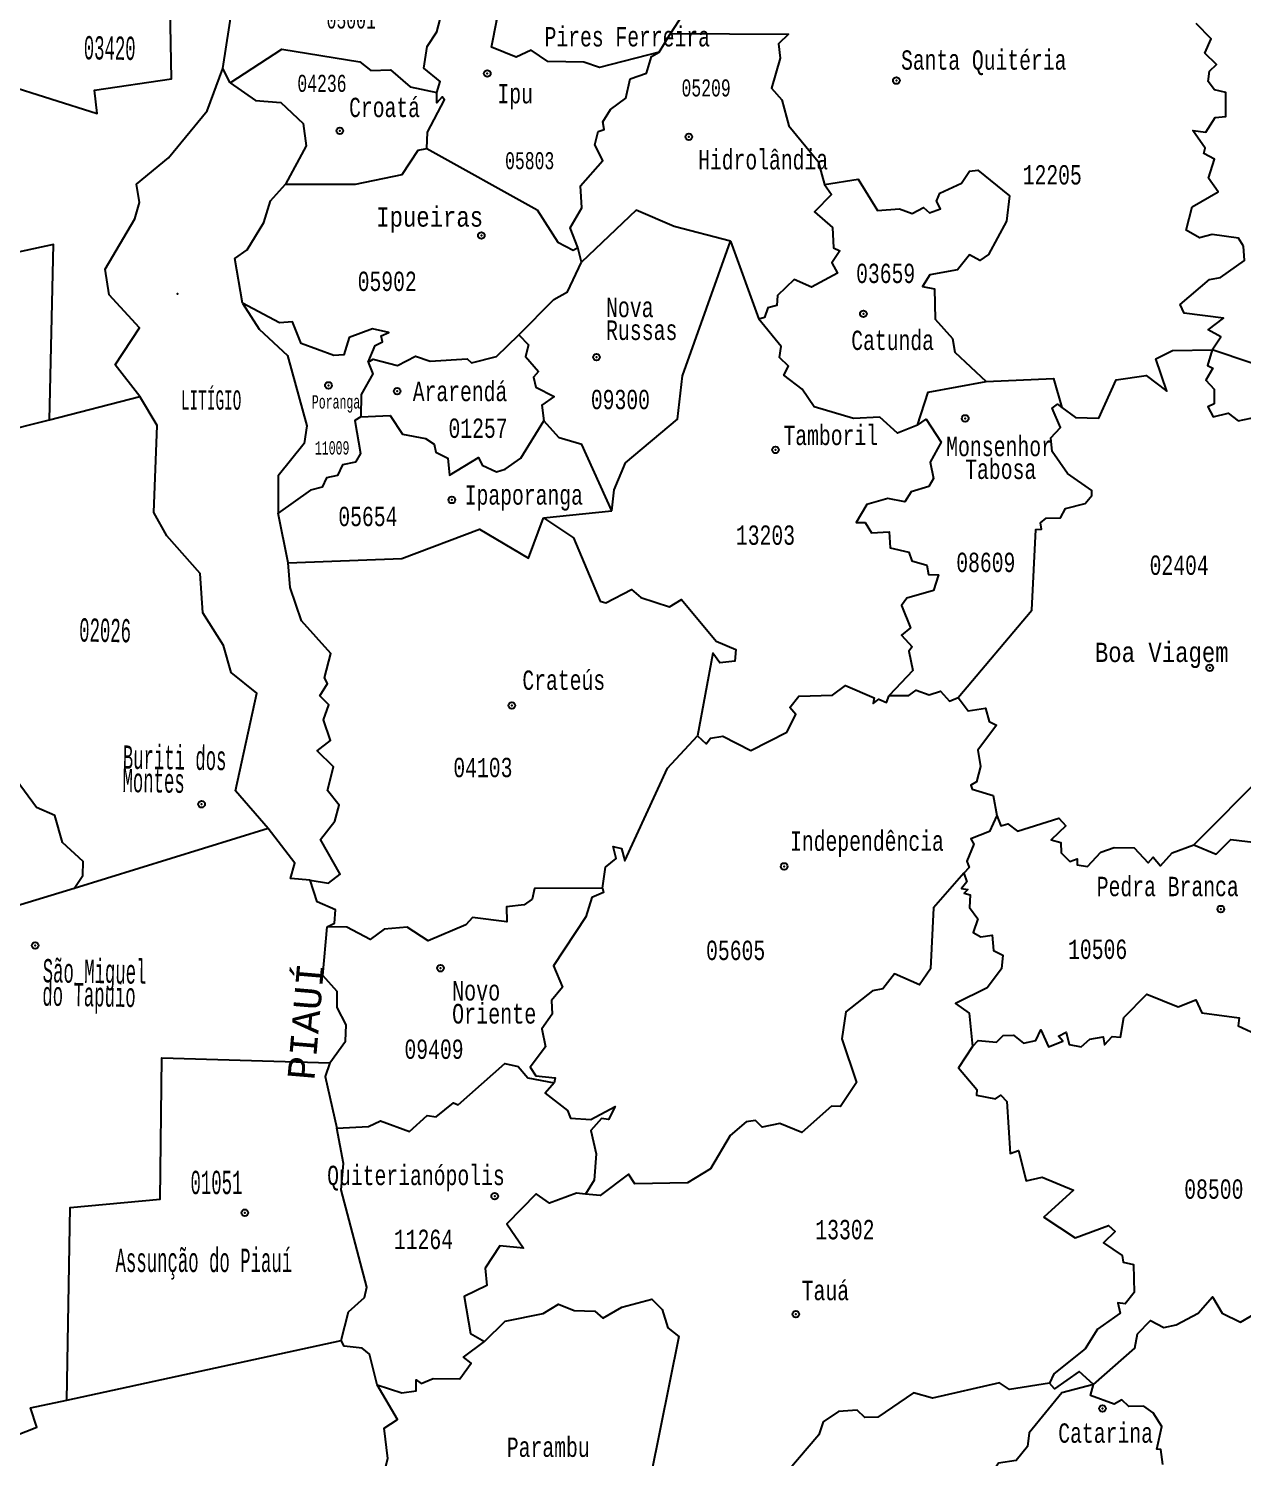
# Model space of a CAD drawing. Header units: millimetres. Extents: x 9851 to 10267, y 23387 to 23778.
# Drawn here: x 10177.43 to 10193.87, y 23662.82 to 23682.18 of the extents above; entities that cross this region are included whole.
import ezdxf
from ezdxf.enums import TextEntityAlignment as Align

# ---------------------------------------------------------------- set-up
doc = ezdxf.new("R2010")
doc.units = ezdxf.units.MM
doc.layers.add('3', color=7, linetype='Continuous')
doc.styles.add('MONOTXT', font='MONOTXT', dxfattribs={"height": 0.2})

# ---------------------------------------------------------------- blocks, each defined once
blk = doc.blocks.new('SEDE')
at = {"layer": '3', "color": 7, "linetype": 'Continuous'}
blk.add_circle((0, 0), 0.00451, dxfattribs=at)

msp = doc.modelspace()

# ---------------------------------------------------------------- linework, layer by layer
at = {"color": 7, "linetype": 'Continuous'}
for p, q in [((10180.063, 23681.64), (10180.193, 23682.483)), ((10185.97, 23681.859), (10186.125, 23682.113)), ((10180.161, 23681.445), (10180.063, 23681.64)), ((10186.937, 23679.3), (10187.322, 23678.241)), ((10184.918, 23679.013), (10184.869, 23679.214)), ((10177.713, 23676.881), (10178.939, 23677.194)), ((10177.008, 23676.704), (10177.713, 23676.881)), ((10180.948, 23674.941), (10180.809, 23675.615)), ((10184.404, 23675.552), (10185.331, 23675.645)), ((10180.677, 23671.344), (10178.047, 23670.528)), ((10177.948, 23663.599), (10181.665, 23664.405))]:
    msp.add_line(p, q, dxfattribs=at)
for points in [[(10182.961, 23681.314), (10183.006, 23681.464), (10182.785, 23681.645), (10182.83, 23681.935), (10182.961, 23682.133), (10183.055, 23682.497), (10183.297, 23682.591), (10183.465, 23682.78)], [(10185.97, 23681.859), (10185.165, 23681.653), (10184.951, 23681.726), (10184.466, 23681.735), (10184.239, 23681.885), (10184.033, 23681.792), (10183.699, 23681.927), (10183.772, 23682.294), (10183.708, 23682.324), (10183.8, 23682.478), (10183.723, 23682.585), (10183.807, 23682.611), (10183.77, 23682.729)], [(10186.234, 23682.687), (10186.284, 23682.356), (10186.125, 23682.113)], [(10175.862, 23681.733), (10175.978, 23681.691), (10175.99, 23681.764), (10176.187, 23681.854), (10176.622, 23681.652), (10176.355, 23681.569), (10176.477, 23681.156), (10176.444, 23680.984), (10176.592, 23681.03), (10176.798, 23680.352), (10176.916, 23680.359), (10177.104, 23681.426), (10178.36, 23681.028), (10178.321, 23681.345), (10179.364, 23681.5), (10179.348, 23682.461), (10179.417, 23682.571)], [(10193.886, 23679.233), (10193.82, 23679.341), (10193.462, 23679.39), (10193.294, 23679.346), (10193.111, 23679.449), (10193.191, 23679.763), (10193.544, 23679.967), (10193.414, 23680.152), (10193.495, 23680.411), (10193.352, 23680.486), (10193.37, 23680.56), (10193.202, 23680.799), (10193.376, 23680.778), (10193.503, 23680.974), (10193.647, 23680.987), (10193.65, 23681.312), (10193.495, 23681.351), (10193.41, 23681.461), (10193.425, 23681.603), (10193.52, 23681.691), (10193.365, 23681.845), (10193.451, 23682.04), (10193.248, 23682.248)], [(10186.125, 23682.113), (10187.725, 23682.105), (10187.59, 23681.972), (10187.61, 23681.777), (10187.492, 23681.373), (10187.633, 23681.216), (10187.728, 23680.861), (10188.127, 23680.377), (10188.211, 23680.067)], [(10180.161, 23681.445), (10180.86, 23681.902), (10181.915, 23681.728), (10182.065, 23681.611), (10182.334, 23681.622), (10182.599, 23681.392), (10182.961, 23681.314)], [(10184.869, 23679.214), (10184.765, 23679.481), (10184.924, 23679.752), (10184.905, 23680.051), (10185.208, 23680.393), (10185.102, 23680.602), (10185.147, 23680.785), (10185.229, 23680.81), (10185.209, 23680.916), (10185.313, 23681.084), (10185.52, 23681.237), (10185.577, 23681.497), (10185.799, 23681.575), (10185.87, 23681.801), (10185.97, 23681.859)], [(10178.939, 23677.194), (10178.601, 23677.622), (10178.934, 23678.127), (10178.522, 23678.57), (10178.468, 23678.919), (10178.868, 23679.602), (10178.933, 23679.822), (10178.89, 23680.073), (10179.325, 23680.427), (10179.85, 23681.066), (10180.063, 23681.64)], [(10180.161, 23681.445), (10180.505, 23681.205), (10180.848, 23681.178), (10181.151, 23680.895), (10181.188, 23680.59), (10180.912, 23680.071)], [(10182.824, 23680.555), (10182.832, 23680.777), (10183.063, 23681.213), (10183.033, 23681.255), (10182.962, 23681.171), (10182.961, 23681.314)], [(10180.912, 23680.071), (10181.858, 23680.073), (10182.49, 23680.203), (10182.709, 23680.534), (10182.824, 23680.555)], [(10182.824, 23680.555), (10184.32, 23679.722), (10184.6, 23679.286), (10184.807, 23679.177), (10184.869, 23679.214)], [(10188.211, 23680.067), (10188.67, 23680.139), (10188.93, 23679.713), (10189.229, 23679.737), (10189.398, 23679.676), (10189.551, 23679.753), (10189.636, 23679.685), (10189.782, 23679.738), (10189.73, 23679.842), (10189.772, 23679.948), (10190.069, 23680.083), (10190.174, 23680.248), (10190.291, 23680.262), (10190.72, 23679.912), (10190.677, 23679.569), (10190.435, 23679.119), (10190.318, 23679.037), (10190.178, 23679.113), (10190.012, 23678.912), (10189.637, 23678.843), (10189.54, 23678.683), (10189.703, 23678.653), (10189.713, 23678.244), (10189.947, 23677.982), (10189.978, 23677.796), (10190.404, 23677.397)], [(10180.327, 23678.458), (10180.223, 23679.066), (10180.392, 23679.182), (10180.617, 23679.551), (10180.707, 23679.847), (10180.912, 23680.071)], [(10188.211, 23680.067), (10188.307, 23679.93), (10188.076, 23679.697), (10188.32, 23679.486), (10188.335, 23679.211), (10188.42, 23679.169), (10188.309, 23679.006), (10188.389, 23678.864), (10188.035, 23678.677), (10187.803, 23678.779), (10187.573, 23678.563), (10187.566, 23678.427), (10187.443, 23678.396), (10187.399, 23678.266), (10187.322, 23678.241)], [(10186.937, 23679.3), (10186.175, 23679.5), (10185.661, 23679.72), (10184.918, 23679.013)], [(10185.331, 23675.645), (10185.361, 23675.929), (10185.516, 23676.297), (10186.219, 23676.889), (10186.286, 23677.477), (10186.937, 23679.3)], [(10177.713, 23676.881), (10177.769, 23679.254), (10172.973, 23678.215)], [(10193.462, 23677.829), (10193.58, 23678.004), (10193.407, 23678.097), (10193.618, 23678.257), (10193.084, 23678.325), (10193.032, 23678.44), (10193.429, 23678.781), (10193.576, 23678.808), (10193.9, 23679.036), (10193.886, 23679.233)], [(10184.072, 23678.031), (10184.545, 23678.51), (10184.732, 23678.612), (10184.918, 23679.013)], [(10182.029, 23677.66), (10182.124, 23677.886), (10182.225, 23677.937), (10182.205, 23678.019), (10182.31, 23678.064), (10182.088, 23678.112), (10181.774, 23677.992), (10181.701, 23677.761), (10181.563, 23677.751), (10181.124, 23677.914), (10181.007, 23678.205), (10180.831, 23678.195), (10180.327, 23678.458)], [(10180.327, 23678.458), (10180.553, 23678.107), (10180.937, 23677.749), (10181.2, 23676.796), (10181.161, 23676.56), (10180.811, 23676.12), (10180.809, 23675.615)], [(10189.47, 23676.808), (10189.2, 23676.7), (10188.963, 23676.913), (10188.604, 23676.896), (10188.072, 23677.056), (10187.907, 23677.296), (10187.659, 23677.485), (10187.724, 23677.606), (10187.603, 23677.725), (10187.625, 23677.874), (10187.322, 23678.241)], [(10182.029, 23677.66), (10182.096, 23677.7), (10182.428, 23677.617), (10182.671, 23677.741), (10182.87, 23677.674), (10183.371, 23677.705), (10183.431, 23677.651), (10183.769, 23677.736), (10184.072, 23678.031)], [(10184.072, 23678.031), (10184.201, 23677.895), (10184.162, 23677.735), (10184.338, 23677.535), (10184.269, 23677.456), (10184.302, 23677.321), (10184.548, 23677.194), (10184.382, 23677.076), (10184.411, 23676.864)], [(10191.427, 23677.048), (10191.612, 23676.911), (10191.926, 23676.903), (10192.165, 23677.419), (10192.571, 23677.48), (10192.849, 23677.266), (10192.701, 23677.706), (10192.928, 23677.817), (10193.462, 23677.829)], [(10193.462, 23677.829), (10193.398, 23677.616), (10193.474, 23677.58), (10193.377, 23677.415), (10193.492, 23677.295), (10193.491, 23677.097), (10193.403, 23677.055), (10193.477, 23676.921), (10193.678, 23676.968), (10193.817, 23676.866), (10193.985, 23676.902), (10194.133, 23676.737), (10194.172, 23676.482), (10194.333, 23676.345), (10194.233, 23676.159), (10194.563, 23675.719), (10194.681, 23675.404), (10194.716, 23675.135), (10194.585, 23674.95), (10194.744, 23674.753), (10194.607, 23674.474)], [(10196.947, 23677.661), (10195.602, 23677.659), (10195.006, 23677.31), (10193.462, 23677.829)], [(10182.029, 23677.66), (10182.094, 23677.504), (10181.935, 23677.221), (10181.929, 23676.919)], [(10189.47, 23676.808), (10189.618, 23677.252), (10190.404, 23677.397)], [(10190.404, 23677.397), (10191.316, 23677.44), (10191.427, 23677.048)], [(10180.677, 23671.344), (10180.232, 23671.851), (10180.521, 23673.175), (10180.175, 23673.458), (10180.068, 23673.822), (10179.788, 23674.263), (10179.752, 23674.796), (10179.304, 23675.309), (10179.125, 23675.624), (10179.172, 23676.8), (10178.939, 23677.194)], [(10190.024, 23673.119), (10191.021, 23674.302), (10191.074, 23675.393), (10191.152, 23675.396), (10191.136, 23675.483), (10191.215, 23675.546), (10191.41, 23675.551), (10191.476, 23675.676), (10191.743, 23675.745), (10191.833, 23675.856), (10191.833, 23675.922), (10191.505, 23676.152), (10191.296, 23676.452), (10191.279, 23676.637), (10191.408, 23676.773), (10191.296, 23677.039), (10191.368, 23677.093), (10191.427, 23677.048)], [(10181.929, 23676.919), (10181.849, 23676.872), (10181.927, 23676.422), (10181.859, 23676.305), (10181.682, 23676.268), (10181.614, 23676.127), (10181.465, 23676.092), (10181.406, 23675.968), (10181.248, 23675.926), (10180.809, 23675.615)], [(10181.929, 23676.919), (10182.33, 23676.938), (10182.497, 23676.685), (10182.806, 23676.628), (10182.924, 23676.548), (10182.945, 23676.442), (10183.108, 23676.36), (10183.131, 23676.131), (10183.525, 23676.37), (10183.576, 23676.266), (10183.768, 23676.173), (10183.888, 23676.211), (10184.1, 23676.359), (10184.411, 23676.864)], [(10185.331, 23675.645), (10184.924, 23676.543), (10184.617, 23676.637), (10184.411, 23676.864)], [(10189.47, 23676.808), (10189.588, 23676.889), (10189.793, 23676.575), (10189.641, 23676.306), (10189.687, 23676.082), (10189.623, 23675.975), (10189.387, 23675.904), (10189.299, 23675.766), (10189.069, 23675.812), (10188.783, 23675.731), (10188.639, 23675.49), (10188.762, 23675.486), (10188.848, 23675.346), (10189.086, 23675.361), (10189.102, 23675.147), (10189.352, 23675.087), (10189.397, 23674.971), (10189.599, 23674.911), (10189.619, 23674.784), (10189.755, 23674.78), (10189.687, 23674.566), (10189.326, 23674.463), (10189.254, 23674.365), (10189.377, 23674.06), (10189.255, 23673.963), (10189.4, 23673.802), (10189.354, 23673.744), (10189.408, 23673.485), (10189.086, 23673.144)], [(10178.047, 23670.528), (10178.165, 23670.706), (10178.168, 23670.894), (10177.889, 23671.155), (10177.786, 23671.517), (10177.536, 23671.627), (10177.26, 23672.003), (10177.129, 23671.982), (10176.936, 23672.12), (10176.671, 23672.104), (10176.456, 23671.923), (10176.254, 23671.94), (10176.712, 23672.673), (10176.708, 23672.805), (10176.51, 23672.81), (10176.342, 23673.071), (10176.413, 23674.411), (10176.637, 23674.415), (10176.613, 23676.009)], [(10180.948, 23674.941), (10182.486, 23675.001), (10183.537, 23675.397), (10184.204, 23675.004), (10184.404, 23675.552)], [(10184.404, 23675.552), (10184.812, 23675.28), (10185.175, 23674.424), (10185.248, 23674.399), (10185.595, 23674.579), (10185.722, 23674.472), (10186.11, 23674.344), (10186.275, 23674.447), (10186.744, 23673.88), (10187.011, 23673.767), (10186.995, 23673.611), (10186.796, 23673.588), (10186.7, 23673.717), (10186.491, 23672.597)], [(10181.245, 23670.641), (10181.491, 23670.6), (10181.65, 23670.725), (10181.385, 23671.195), (10181.578, 23671.443), (10181.638, 23671.657), (10181.48, 23671.857), (10181.561, 23672.179), (10181.34, 23672.395), (10181.521, 23672.533), (10181.426, 23672.816), (10181.498, 23673.017), (10181.374, 23673.141), (10181.479, 23673.309), (10181.438, 23673.385), (10181.522, 23673.715), (10181.128, 23674.158), (10180.975, 23674.607), (10180.948, 23674.941)], [(10193.213, 23671.12), (10195.156, 23673.072), (10195.415, 23673.606), (10194.953, 23673.839), (10194.708, 23673.858), (10194.415, 23674.241), (10194.489, 23674.408), (10194.607, 23674.474)], [(10186.491, 23672.597), (10186.61, 23672.491), (10186.667, 23672.568), (10186.835, 23672.592), (10187.215, 23672.401), (10187.7, 23672.647), (10187.823, 23672.886), (10187.742, 23672.983), (10187.866, 23673.136), (10188.319, 23673.148), (10188.497, 23673.278), (10188.885, 23673.115), (10188.87, 23673.036), (10188.946, 23673.093), (10189.05, 23673.048), (10189.086, 23673.144)], [(10189.086, 23673.144), (10189.355, 23673.146), (10189.454, 23673.217), (10189.631, 23673.153), (10189.785, 23673.201), (10189.907, 23673.066), (10190.024, 23673.119)], [(10190.024, 23673.119), (10190.16, 23672.936), (10190.392, 23672.971), (10190.443, 23672.793), (10190.543, 23672.744), (10190.29, 23672.406), (10190.325, 23672.183), (10190.272, 23671.976), (10190.193, 23671.932), (10190.21, 23671.875), (10190.496, 23671.792), (10190.547, 23671.517)], [(10185.205, 23670.533), (10185.245, 23670.819), (10185.389, 23670.938), (10185.349, 23671.099), (10185.463, 23671.074), (10185.506, 23670.906), (10186.087, 23672.162), (10186.491, 23672.597)], [(10190.547, 23671.517), (10190.445, 23671.301), (10190.194, 23671.205), (10190.236, 23671.132), (10190.141, 23670.898), (10190.172, 23670.814), (10190.097, 23670.737)], [(10190.547, 23671.517), (10190.599, 23671.379), (10190.696, 23671.405), (10190.824, 23671.305), (10191.388, 23671.482), (10191.479, 23671.377), (10191.282, 23671.191), (10191.414, 23671.151), (10191.416, 23671.013), (10191.537, 23670.894), (10191.633, 23670.93), (10191.635, 23670.852), (10191.773, 23670.826), (10191.957, 23671.023), (10192.136, 23671.087), (10192.408, 23671.082), (10192.597, 23670.879), (10192.666, 23670.954), (10192.763, 23670.836), (10192.923, 23671.011), (10193.213, 23671.12)], [(10181.245, 23670.641), (10180.98, 23670.664), (10181.038, 23670.873), (10180.677, 23671.344)], [(10193.213, 23671.12), (10193.517, 23670.993), (10193.715, 23671.196), (10194.13, 23671.144), (10194.164, 23671.053)], [(10181.475, 23670.01), (10181.575, 23670.062), (10181.587, 23670.241), (10181.34, 23670.351), (10181.245, 23670.641)], [(10190.097, 23670.737), (10189.69, 23670.27), (10189.648, 23669.441), (10189.499, 23669.224), (10189.159, 23669.375), (10189.001, 23669.17), (10188.86, 23669.142), (10188.502, 23668.859), (10188.445, 23668.494), (10188.643, 23667.901), (10188.43, 23667.577), (10188.306, 23667.58), (10187.905, 23667.226), (10187.608, 23667.347), (10187.368, 23667.297), (10187.278, 23667.389), (10187.151, 23667.368), (10186.935, 23667.183), (10186.669, 23666.732), (10186.357, 23666.543), (10185.642, 23666.527), (10185.555, 23666.661), (10185.172, 23666.372), (10184.975, 23666.389)], [(10190.097, 23670.737), (10190.138, 23670.621), (10190.069, 23670.528), (10190.155, 23670.517), (10190.104, 23670.466), (10190.187, 23670.446), (10190.177, 23670.273), (10190.288, 23670.12), (10190.226, 23669.933), (10190.331, 23669.874), (10190.482, 23669.9), (10190.502, 23669.691), (10190.629, 23669.626), (10190.609, 23669.443), (10190.414, 23669.186), (10189.985, 23668.974), (10190.172, 23668.839), (10190.217, 23668.39)], [(10178.047, 23670.528), (10173.382, 23669.113), (10173.067, 23669.245)], [(10185.205, 23670.533), (10184.284, 23670.53), (10184.252, 23670.384), (10184.143, 23670.309), (10183.902, 23670.283), (10183.907, 23670.079), (10183.445, 23670.137), (10183.353, 23670.036), (10182.845, 23669.821), (10182.557, 23670.008), (10182.247, 23669.977), (10182.055, 23669.841), (10181.739, 23670.005), (10181.475, 23670.01)], [(10185.205, 23670.533), (10185.218, 23670.474), (10185.062, 23670.407), (10184.979, 23670.148), (10184.54, 23669.482), (10184.661, 23669.195), (10184.515, 23669.012), (10184.524, 23668.826), (10184.381, 23668.629), (10184.434, 23668.384), (10184.223, 23668.109), (10184.302, 23667.993), (10184.564, 23667.967), (10184.548, 23667.898)], [(10181.51, 23668.168), (10181.722, 23668.46), (10181.732, 23668.681), (10181.611, 23668.919), (10181.611, 23669.133), (10181.416, 23669.353), (10181.475, 23670.01)], [(10190.217, 23668.39), (10190.293, 23668.47), (10190.544, 23668.448), (10190.634, 23668.539), (10190.772, 23668.544), (10190.907, 23668.437), (10191.076, 23668.47), (10191.144, 23668.614), (10191.245, 23668.386), (10191.439, 23668.463), (10191.38, 23668.528), (10191.486, 23668.583), (10191.526, 23668.418), (10191.69, 23668.383), (10191.808, 23668.489), (10191.986, 23668.519), (10192.005, 23668.411), (10192.107, 23668.525), (10192.222, 23668.518), (10192.267, 23668.782), (10192.58, 23669.099), (10193.004, 23668.929), (10193.244, 23669.024), (10193.325, 23668.844), (10193.83, 23668.779), (10193.814, 23668.671), (10193.99, 23668.589)], [(10190.217, 23668.39), (10190.026, 23668.1), (10190.277, 23667.809), (10190.273, 23667.731), (10190.526, 23667.681), (10190.599, 23667.729), (10190.683, 23667.644), (10190.728, 23666.942), (10190.842, 23666.983), (10190.944, 23666.57), (10191.162, 23666.621), (10191.587, 23666.443), (10191.184, 23666.076), (10191.609, 23665.799), (10192.058, 23665.965), (10192.151, 23665.884), (10191.991, 23665.731), (10192.244, 23665.557), (10192.258, 23665.467), (10192.399, 23665.438), (10192.406, 23665.059), (10192.284, 23664.903), (10192.187, 23664.915), (10192.217, 23664.777), (10191.911, 23664.559), (10191.744, 23664.293), (10191.319, 23663.957), (10191.258, 23663.829)], [(10177.948, 23663.599), (10177.993, 23666.209), (10179.213, 23666.322), (10179.233, 23668.236), (10181.51, 23668.168)], [(10181.51, 23668.168), (10181.448, 23667.981), (10181.604, 23667.283)], [(10181.604, 23667.283), (10182.036, 23667.305), (10182.199, 23667.383), (10182.589, 23667.239), (10182.83, 23667.454), (10182.951, 23667.437), (10183.184, 23667.626), (10183.248, 23667.598), (10183.882, 23668.158), (10184.06, 23668.12), (10184.195, 23667.963), (10184.548, 23667.898)], [(10184.548, 23667.898), (10184.426, 23667.759), (10184.731, 23667.523), (10184.77, 23667.419), (10185.046, 23667.399), (10185.378, 23667.576), (10185.285, 23667.402), (10185.192, 23667.414), (10185.047, 23667.252), (10185.117, 23666.934), (10185.091, 23666.579), (10184.975, 23666.389)], [(10181.665, 23664.405), (10181.763, 23664.793), (10181.979, 23664.989), (10182.01, 23665.13), (10181.664, 23666.45), (10181.696, 23666.805), (10181.604, 23667.283)], [(10184.975, 23666.389), (10184.851, 23666.405), (10184.488, 23666.267), (10184.306, 23666.394), (10183.909, 23665.986), (10184.136, 23665.659), (10183.815, 23665.688), (10183.617, 23665.386), (10183.637, 23665.152), (10183.331, 23665.001), (10183.417, 23664.501), (10183.607, 23664.392)], [(10191.857, 23663.811), (10192.417, 23664.303), (10192.45, 23664.499), (10192.627, 23664.676), (10192.807, 23664.585), (10192.975, 23664.62), (10193.274, 23664.778), (10193.469, 23664.999), (10193.601, 23664.778), (10193.846, 23664.655), (10194.056, 23664.779), (10194.062, 23664.899), (10194.135, 23664.905), (10194.227, 23665.128), (10194.741, 23664.901), (10194.812, 23665.047), (10194.927, 23665.052), (10195, 23665.168), (10195.11, 23665.187)], [(10183.607, 23664.392), (10183.884, 23664.671), (10184.402, 23664.773), (10184.61, 23664.899), (10184.822, 23664.812), (10185.099, 23664.806), (10185.208, 23664.709), (10185.467, 23664.857), (10185.872, 23664.965), (10186.013, 23664.825), (10186.088, 23664.578), (10186.239, 23664.46), (10185.859, 23662.576), (10185.71, 23662.235), (10185.409, 23662.006), (10185.116, 23661.892), (10185.122, 23661.52), (10184.967, 23661.356), (10185.005, 23661.205), (10185.295, 23661.374), (10185.471, 23661.311), (10185.984, 23661.456), (10186.343, 23661.433), (10187.007, 23661.806)], [(10182.154, 23663.808), (10182.05, 23664.222), (10181.949, 23664.302), (10181.704, 23664.331), (10181.665, 23664.405)], [(10182.154, 23663.808), (10182.486, 23663.697), (10182.679, 23663.727), (10182.678, 23663.874), (10182.748, 23663.826), (10182.912, 23663.892), (10183.27, 23663.886), (10183.426, 23664.099), (10183.322, 23664.183), (10183.607, 23664.392)], [(10174.371, 23664.089), (10174.677, 23663.963), (10174.797, 23664), (10174.801, 23663.881), (10175.755, 23663.667), (10175.664, 23663.299), (10176.592, 23663.511), (10177.075, 23663.326), (10177.116, 23663.065), (10177.54, 23663.231), (10177.456, 23663.494), (10177.948, 23663.599)], [(10182.82, 23659.802), (10182.815, 23660.53), (10182.683, 23660.911), (10182.956, 23661.238), (10182.965, 23661.534), (10182.238, 23662.576), (10182.295, 23662.808), (10182.246, 23663.221), (10182.428, 23663.338), (10182.154, 23663.808)], [(10191.258, 23663.829), (10190.717, 23663.741), (10190.581, 23663.835), (10189.677, 23663.624), (10189.418, 23663.696), (10188.936, 23663.369), (10188.759, 23663.365), (10188.655, 23663.462), (10188.401, 23663.445), (10188.195, 23663.306), (10188.133, 23663.128), (10187.007, 23661.806)], [(10191.857, 23663.811), (10191.425, 23663.7), (10190.986, 23663.158), (10190.962, 23662.973), (10190.807, 23662.782), (10190.571, 23662.746), (10190.354, 23662.431), (10190.284, 23662.428), (10190.297, 23662.291), (10190.43, 23662.288), (10190.394, 23662.099), (10190.512, 23662.106), (10190.465, 23661.993), (10190.254, 23662.003), (10190.277, 23661.801), (10190.18, 23661.821), (10190.133, 23661.757), (10190.124, 23661.533), (10189.954, 23661.356), (10190.038, 23661.253), (10189.912, 23661.198), (10189.909, 23661.118)], [(10191.857, 23663.811), (10191.663, 23663.985), (10191.327, 23663.753), (10191.258, 23663.829)], [(10192.793, 23662.729), (10192.767, 23662.93), (10192.715, 23662.933), (10192.781, 23663.241), (10192.663, 23663.426), (10192.538, 23663.518), (10192.333, 23663.512), (10192.241, 23663.603), (10192.138, 23663.543), (10191.817, 23663.66), (10191.857, 23663.811)]]:
    msp.add_lwpolyline(points, dxfattribs=at)
for p in [(10183.644, 23681.571), (10189.185, 23681.474), (10181.647, 23680.793), (10186.374, 23680.713), (10183.563, 23679.377), (10179.445, 23678.587), (10188.738, 23678.316), (10185.122, 23677.727), (10181.491, 23677.346), (10182.424, 23677.266), (10190.119, 23676.899), (10187.547, 23676.471), (10183.163, 23675.793), (10193.43, 23673.518), (10183.977, 23673.01), (10179.774, 23671.671), (10187.666, 23670.83), (10193.58, 23670.252), (10177.519, 23669.757), (10183.01, 23669.449), (10183.744, 23666.363), (10180.358, 23666.138), (10187.824, 23664.763), (10191.977, 23663.485)]:
    msp.add_point(p, dxfattribs=at)

# ---------------------------------------------------------------- block references
for p, xscale, yscale, zscale, rotation in [((10183.644, 23681.571), 10, 10, 10, 0.3452475569000053), ((10189.185, 23681.474), 10.00002088286719, 10.00002088286719, 10, 0.3247024013907435), ((10181.647, 23680.793), 10.00001961499943, 10.00001961499943, 10, 0.3676587029257631), ((10186.374, 23680.713), 10, 10, 10, 0.3513839529139581), ((10183.563, 23679.377), 10, 10, 10, 0.3879371637934154), ((10188.738, 23678.316), 10, 10, 10, 0.3900715528422105), ((10185.122, 23677.727), 9.99998243324761, 9.99998243324761, 10, 0.4146188782992912), ((10181.491, 23677.346), 9.999999999999998, 9.999999999999998, 9.999999999999998, 0.4330279107033674), ((10182.424, 23677.266), 10, 10, 10, 0.4319607228237391), ((10190.119, 23676.899), 9.999981087095165, 9.999981087095165, 10, 0.4135516853532176), ((10187.547, 23676.471), 10, 10, 10, 0.4308935346443887), ((10183.163, 23675.793), 9.999999999999998, 9.999999999999998, 9.999999999999998, 0.4573084818242333), ((10193.43, 23673.518), 10.0000117963696, 10.0000117963696, 10, 0.4709150730874566), ((10183.977, 23673.01), 10.000019700001, 10.000019700001, 10, 0.5074682081416424), ((10179.774, 23671.671), 9.999979819547619, 9.999979819547619, 10, 0.5408222850517078), ((10187.666, 23670.83), 9.999978501909492, 9.999978501909492, 10, 0.5400219048350186), ((10193.58, 23670.252), 10.00001937885986, 10.00001937885986, 10, 0.5365510896459539), ((10177.519, 23669.757), 10, 10, 10, 0.577909022836619), ((10183.01, 23669.449), 10, 10, 10, 0.5752411091772665), ((10183.744, 23666.363), 10, 10, 10, 0.6302054792316182), ((10180.358, 23666.138), 10.00001448519659, 10.00001448519659, 10, 0.6379423368282425), ((10187.824, 23664.763), 10, 10, 10, 0.6547529612915309), ((10191.977, 23663.485), 10, 10, 10, 0.6734311357806734)]:
    msp.add_blockref('SEDE', p, dxfattribs=dict(at, xscale=xscale, yscale=yscale, zscale=zscale, rotation=rotation))

# ---------------------------------------------------------------- texts
at = {"color": 7, "linetype": 'Continuous', "style": 'MONOTXT'}
for s, height, rotation, width, p in [('05001', 0.2311, 360, 0.666671, (10181.8, 23682.295)), ('04236', 0.2311, 360, 0.666663, (10181.404, 23681.437)), ('05209', 0.2311, 360, 0.666667, (10186.608, 23681.375)), ('05803', 0.2311, 360, 0.666663, (10184.218, 23680.389)), ('12205', 0.2619, 0, 0.705885, (10191.297, 23680.198)), ('05902', 0.262, 0, 0.70588, (10182.288, 23678.755)), ('09300', 0.262, 359.9998, 0.705882, (10185.447, 23677.154)), ('05654', 0.2621, 360, 0.705887, (10182.026, 23675.57)), ('13203', 0.2621, 360, 0.705879, (10187.412, 23675.317)), ('08609', 0.2621, 360, 0.705884, (10190.397, 23674.948)), ('04103', 0.2622, 0, 0.705884, (10183.584, 23672.169)), ('05605', 0.2623, 360, 0.705876, (10187.008, 23669.692)), ('10506', 0.2623, 360, 0.705883, (10191.912, 23669.707)), ('09409', 0.2624, 360, 0.705888, (10182.922, 23668.353)), ('08500', 0.2625, 0, 0.705879, (10193.486, 23666.458)), ('13302', 0.2625, 360, 0.705885, (10188.488, 23665.909)), ('11264', 0.2625, 0, 0.705884, (10182.779, 23665.777))]:
    msp.add_text(s, height=height, rotation=rotation, dxfattribs=dict(at, width=width)).set_placement(p, align=Align.MIDDLE)
for s, height, rotation, width, p in [('Pires Ferreira', 0.26186, 360, 0.705881, (10184.42, 23682.199)), ('03420', 0.3153, 359.2175, 0.514291, (10178.18, 23682.078)), ('Ararend%%225', 0.26203, 0.0045, 0.705884, (10182.634, 23677.394)), ('02026', 0.3156, 359.0561, 0.514288, (10178.118, 23674.191)), ('Buriti dos ', 0.31544, 359.1966, 0.514283, (10178.709, 23672.468)), ('Montes', 0.3154, 359.1966, 0.514283, (10178.705, 23672.152)), ('S%%227o Miguel ', 0.31565, 359.1268, 0.514287, (10177.624, 23669.575)), ('do Tapuio', 0.3156, 359.1268, 0.514287, (10177.619, 23669.259)), ('Novo ', 0.2667, 359.9942, 0.705879, (10183.167, 23669.279)), ('Oriente', 0.2667, 359.9942, 0.705879, (10183.167, 23668.967)), ('01051', 0.316, 360, 0.514284, (10179.623, 23666.706)), ('Assun%%231%%227o do Piau%%237', 0.31608, 360, 0.514285, (10178.608, 23665.651))]:
    msp.add_text(s, height=height, rotation=rotation, dxfattribs=dict(at, width=width)).set_placement(p, align=Align.TOP_LEFT)
for s, height, width, p in [('Santa Quit%%233ria', 0.26188, 0.705882, (10189.249, 23681.622)), ('Hidrol%%226ndia', 0.26192, 0.705882, (10186.5, 23680.271)), ('Crate%%250s', 0.26219, 0.705877, (10184.119, 23673.221)), ('Parambu', 0.2627, 0.705874, (10183.908, 23662.83))]:
    msp.add_text(s, height=height, dxfattribs=dict(at, width=width)).set_placement(p)
for s, height, rotation, width, p in [('Ipu', 0.2619, 0, 0.705879, (10183.782, 23681.166)), ('Croat%%225', 0.2619, 0, 0.705885, (10181.772, 23680.98)), ('03659', 0.262, 0, 0.705886, (10188.64, 23678.732)), ('Nova ', 0.2638, 359.9977, 0.705877, (10185.252, 23678.27)), ('Russas', 0.2638, 359.9977, 0.705877, (10185.252, 23677.961)), ('Poranga', 0.1803, 359.9889, 0.599997, (10181.267, 23677.032)), ('01257', 0.2621, 0.0039, 0.705883, (10183.118, 23676.634)), ('Tamboril', 0.2621, 0, 0.705886, (10187.656, 23676.537)), ('11009', 0.1803, 359.9978, 0.600003, (10181.308, 23676.409)), ('Ipaporanga', 0.2621, 359.9964, 0.705881, (10183.338, 23675.73)), ('Independ%%234ncia', 0.26228, 360, 0.705881, (10187.745, 23671.041)), ('Tau%%225 ', 0.2626, 0, 0.705882, (10187.903, 23664.953))]:
    msp.add_text(s, height=height, rotation=rotation, dxfattribs=dict(at, width=width)).set_placement(p)
for s, height, width, p in [('Ipueiras', 0.262, 0.798074, (10183.587, 23679.496)), ('Pedra Branca', 0.26231, 0.70588, (10193.823, 23670.426))]:
    msp.add_text(s, height=height, dxfattribs=dict(at, width=width)).set_placement(p, align=Align.RIGHT)
for s, height, rotation, width, p in [('Catunda', 0.262, 0, 0.705884, (10189.695, 23678.087)), ('LIT%%205GIO', 0.26203, 360, 0.515997, (10180.312, 23677.278)), ('Catarina', 0.2626, 360, 0.70588, (10192.662, 23663.284))]:
    msp.add_text(s, height=height, rotation=rotation, dxfattribs=dict(at, width=width)).set_placement(p, align=Align.TOP_RIGHT)
at = {"color": 7, "linetype": 'Continuous', "style": 'MONOTXT', "width": 0.705889}
for s, p in [('Monsenhor ', (10190.664, 23676.65)), ('Tabosa', (10190.599, 23676.341))]:
    msp.add_text(s, height=0.2633, rotation=359.9992, dxfattribs=at).set_placement(p, align=Align.TOP_CENTER)
at = {"color": 7, "linetype": 'Continuous', "style": 'MONOTXT', "width": 0.705884}
msp.add_text('02404', height=0.2621, dxfattribs=at).set_placement((10193.016, 23674.91), align=Align.MIDDLE)
at = {"color": 7, "linetype": 'Continuous', "style": 'MONOTXT'}
for s, height, rotation, width, p in [('Boa Viagem', 0.2622, 360, 0.798078, (10193.686, 23673.598)), ('Quiterian%%243polis', 0.26249, 0, 0.705879, (10183.88, 23666.512))]:
    msp.add_text(s, height=height, rotation=rotation, dxfattribs=dict(at, width=width)).set_placement(p, align=Align.RIGHT)
msp.add_text('PIAU%%205', height=0.3661, rotation=85.1639, dxfattribs=at).set_placement((10181.14, 23668.733), align=Align.MIDDLE)

doc.saveas('drawing.dxf')
